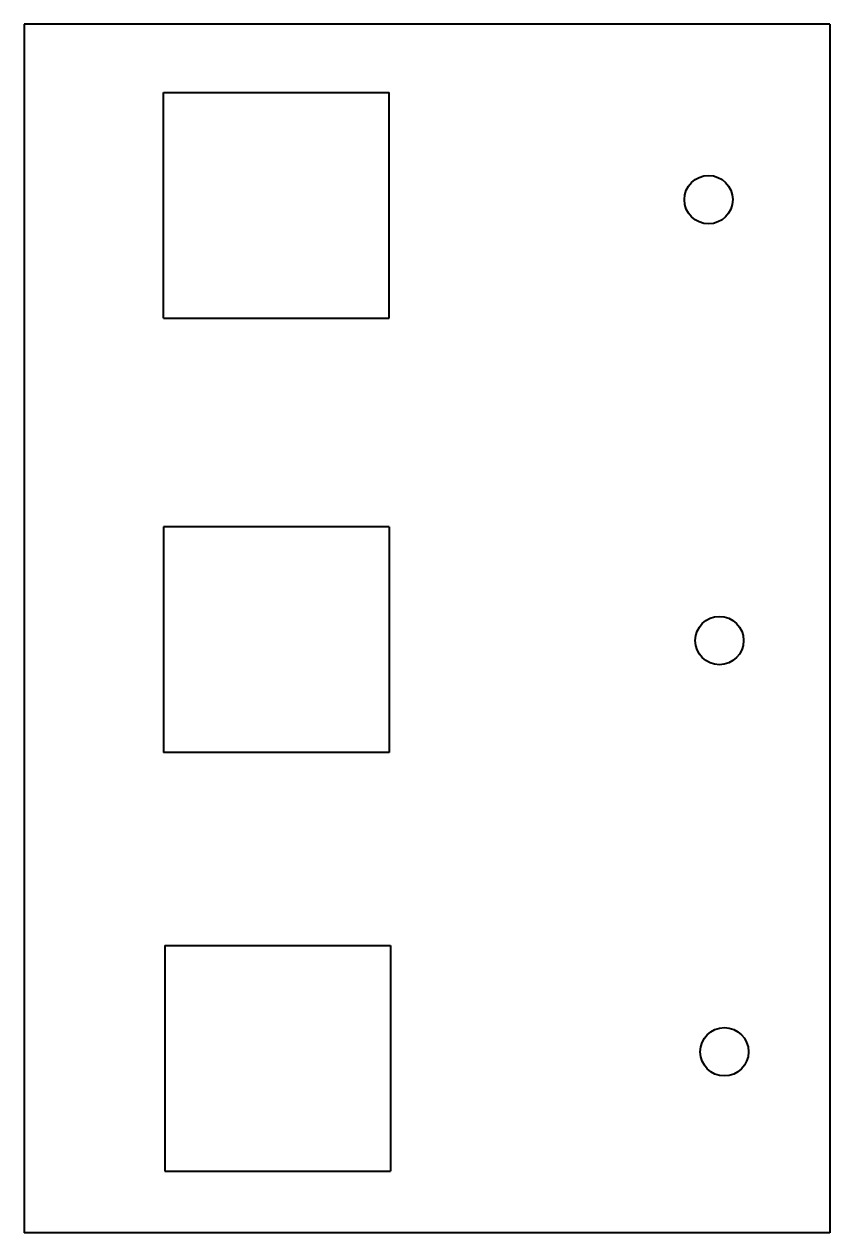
# Model space of a CAD drawing. Header units: millimetres. Extents: x -28.8 to 21.2, y -36.8 to 38.2.
import ezdxf

# ---------------------------------------------------------------- set-up
doc = ezdxf.new("R2010")
doc.units = ezdxf.units.MM
doc.layers.add('ModelSketch_Visible', color=7, linetype='Continuous', lineweight=40)

msp = doc.modelspace()

# ---------------------------------------------------------------- linework, layer by layer
at = {"layer": 'ModelSketch_Visible'}
for p, q in [((-28.814, 38.196), (-28.814, -36.804)), ((21.186, 38.196), (-28.814, 38.196)), ((21.186, 38.196), (21.186, -36.804)), ((-20.163, 33.954), (-6.163, 33.954)), ((-20.163, 19.954), (-20.163, 33.954)), ((-6.163, 19.954), (-6.163, 33.954)), ((-20.163, 19.954), (-6.163, 19.954)), ((-6.163, 7), (-20.163, 7)), ((-20.163, 7), (-20.163, -7)), ((-6.163, 7), (-6.163, -7)), ((-6.163, -7), (-20.163, -7)), ((-20.078, -18.976), (-6.078, -18.976)), ((-20.078, -18.976), (-20.078, -32.976)), ((-6.078, -18.976), (-6.078, -32.976)), ((-20.078, -32.976), (-6.078, -32.976)), ((21.186, -36.804), (-28.814, -36.804))]:
    msp.add_line(p, q, dxfattribs=at)
for centre in [(13.659, 27.306), (14.334, -0.051), (14.642, -25.571)]:
    msp.add_circle(centre, 1.5, dxfattribs=at)

doc.saveas('drawing.dxf')
